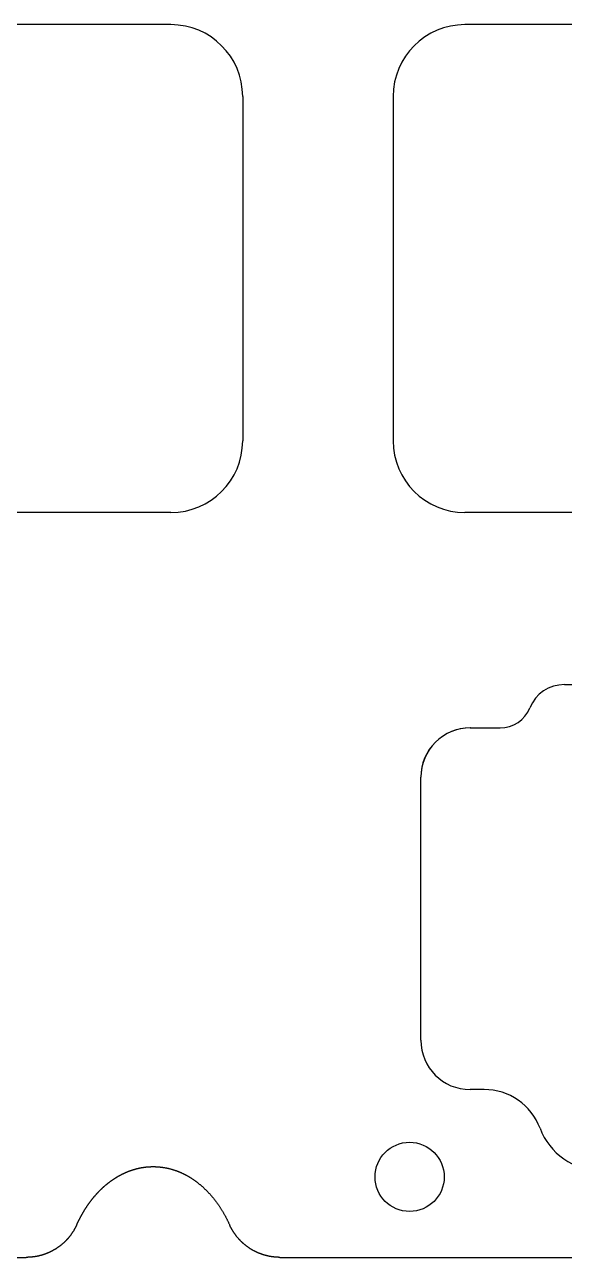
# Model space of a CAD drawing. Header units: millimetres. Extents: x -10 to 276, y -93 to 17.
# Drawn here: x 62.96 to 78.56, y -85.72 to -50.1 of the extents above; entities that cross this region are included whole.
import ezdxf

# ---------------------------------------------------------------- set-up
doc = ezdxf.new("R2010")
doc.units = ezdxf.units.MM
doc.layers.add('BLACK', color=7, linetype='CONTINUOUS')
doc.layers.add('Edge.Cuts', color=53, linetype='CONTINUOUS')

msp = doc.modelspace()

# ---------------------------------------------------------------- linework, layer by layer
at = {"layer": 'BLACK', "linetype": 'Continuous'}
for p, q in [((67.1875, -50.1), (56.6375, -50.1)), ((86.2375, -50.1), (75.6875, -50.1)), ((69.2625, -52.175), (69.2625, -62.125)), ((73.6125, -52.175), (73.6125, -62.125)), ((67.1875, -64.2), (56.6375, -64.2)), ((86.2375, -64.2), (75.6875, -64.2)), ((65.693166, -83.365423), (65.699041, -83.362165)), ((65.699041, -83.362165), (65.704926, -83.358925)), ((65.704926, -83.358925), (65.710809, -83.355709)), ((65.710809, -83.355709), (65.716702, -83.35251)), ((65.716702, -83.35251), (65.722593, -83.349335)), ((65.722593, -83.349335), (65.728493, -83.346178)), ((65.728493, -83.346178), (65.734392, -83.343045)), ((65.734392, -83.343045), (65.7403, -83.339929)), ((65.7403, -83.339929), (65.746206, -83.336836)), ((65.746206, -83.336836), (65.752121, -83.333762)), ((65.752121, -83.333762), (65.758035, -83.330711)), ((65.758035, -83.330711), (65.763958, -83.327678)), ((65.763958, -83.327678), (65.769879, -83.324668)), ((65.769879, -83.324668), (65.775809, -83.321676)), ((65.775809, -83.321676), (65.781737, -83.318708)), ((65.781737, -83.318708), (65.787674, -83.315757)), ((65.787674, -83.315757), (65.793609, -83.31283)), ((65.793609, -83.31283), (65.799553, -83.309921)), ((65.799553, -83.309921), (65.805495, -83.307034)), ((65.805495, -83.307034), (65.811446, -83.304166)), ((65.811446, -83.304166), (65.817395, -83.301321)), ((65.817395, -83.301321), (65.823353, -83.298495)), ((65.823353, -83.298495), (65.829309, -83.295691)), ((65.829309, -83.295691), (65.835273, -83.292905)), ((65.835273, -83.292905), (65.841235, -83.290142)), ((65.841235, -83.290142), (65.847206, -83.287398)), ((65.847206, -83.287398), (65.853175, -83.284676)), ((65.853175, -83.284676), (65.859152, -83.281973)), ((65.859152, -83.281973), (65.865128, -83.279292)), ((65.865128, -83.279292), (65.871111, -83.27663)), ((65.871111, -83.27663), (65.877093, -83.27399)), ((65.877093, -83.27399), (65.883083, -83.271369)), ((65.883083, -83.271369), (65.889071, -83.26877)), ((65.889071, -83.26877), (65.895067, -83.26619)), ((65.895067, -83.26619), (65.901061, -83.263632)), ((65.901061, -83.263632), (65.907063, -83.261093)), ((65.907063, -83.261093), (65.913063, -83.258576)), ((65.913063, -83.258576), (65.919071, -83.256078)), ((65.919071, -83.256078), (65.925077, -83.253602)), ((65.925077, -83.253602), (65.931091, -83.251144)), ((65.931091, -83.251144), (65.937103, -83.248709)), ((65.937103, -83.248709), (65.943123, -83.246293)), ((65.943123, -83.246293), (65.949141, -83.243899)), ((65.949141, -83.243899), (65.955166, -83.241523)), ((65.955166, -83.241523), (65.96119, -83.239169)), ((65.96119, -83.239169), (65.967221, -83.236835)), ((65.967221, -83.236835), (65.97325, -83.234522)), ((65.97325, -83.234522), (65.979287, -83.232228)), ((65.979287, -83.232228), (65.985322, -83.229956)), ((65.985322, -83.229956), (65.991364, -83.227703)), ((65.991364, -83.227703), (65.997404, -83.225471)), ((65.997404, -83.225471), (66.003452, -83.223259)), ((66.003452, -83.223259), (66.009497, -83.221068)), ((66.009497, -83.221068), (66.01555, -83.218896)), ((66.01555, -83.218896), (66.021601, -83.216746)), ((66.021601, -83.216746), (66.02766, -83.214615)), ((66.02766, -83.214615), (66.033716, -83.212506)), ((66.033716, -83.212506), (66.03978, -83.210415)), ((66.03978, -83.210415), (66.045841, -83.208346)), ((66.045841, -83.208346), (66.05191, -83.206296)), ((66.05191, -83.206296), (66.057977, -83.204268)), ((66.057977, -83.204268), (66.064051, -83.202259)), ((66.064051, -83.202259), (66.070122, -83.200271)), ((66.070122, -83.200271), (66.076201, -83.198302)), ((66.076201, -83.198302), (66.082278, -83.196354)), ((66.082278, -83.196354), (66.088362, -83.194426)), ((66.088362, -83.194426), (66.094444, -83.192519)), ((66.094444, -83.192519), (66.100533, -83.190631)), ((66.100533, -83.190631), (66.106619, -83.188765)), ((66.106619, -83.188765), (66.112713, -83.186917)), ((66.112713, -83.186917), (66.118805, -83.185091)), ((66.118805, -83.185091), (66.124903, -83.183283)), ((66.124903, -83.183283), (66.131, -83.181498)), ((66.131, -83.181498), (66.137103, -83.179731)), ((66.137103, -83.179731), (66.143204, -83.177985)), ((66.143204, -83.177985), (66.149312, -83.176259)), ((66.149312, -83.176259), (66.155418, -83.174554)), ((66.155418, -83.174554), (66.161531, -83.172867)), ((66.161531, -83.172867), (66.167642, -83.171202)), ((66.167642, -83.171202), (66.173759, -83.169556)), ((66.173759, -83.169556), (66.179875, -83.167931)), ((66.179875, -83.167931), (66.185997, -83.166326)), ((66.185997, -83.166326), (66.192117, -83.164741)), ((66.192117, -83.164741), (66.198243, -83.163176)), ((66.198243, -83.163176), (66.204368, -83.161631)), ((66.204368, -83.161631), (66.210499, -83.160106)), ((66.210499, -83.160106), (66.221377, -83.15745)), ((66.221377, -83.15745), (66.2275, -83.155984)), ((66.2275, -83.155984), (66.233625, -83.154538)), ((66.233625, -83.154538), (66.239751, -83.153112)), ((66.239751, -83.153112), (66.24588, -83.151706)), ((66.24588, -83.151706), (66.252009, -83.15032)), ((66.252009, -83.15032), (66.258141, -83.148955)), ((66.258141, -83.148955), (66.264273, -83.147609)), ((66.264273, -83.147609), (66.270408, -83.146284)), ((66.270408, -83.146284), (66.276544, -83.144979)), ((66.276544, -83.144979), (66.282682, -83.143694)), ((66.282682, -83.143694), (66.28882, -83.142429)), ((66.28882, -83.142429), (66.294961, -83.141184)), ((66.294961, -83.141184), (66.301103, -83.13996)), ((66.301103, -83.13996), (66.307246, -83.138755)), ((66.307246, -83.138755), (66.31339, -83.137571)), ((66.31339, -83.137571), (66.319537, -83.136406)), ((66.319537, -83.136406), (66.325683, -83.135262)), ((66.325683, -83.135262), (66.331832, -83.134138)), ((66.331832, -83.134138), (66.337982, -83.133034)), ((66.337982, -83.133034), (66.344133, -83.13195)), ((66.344133, -83.13195), (66.350285, -83.130887)), ((66.350285, -83.130887), (66.356439, -83.129843)), ((66.356439, -83.129843), (66.362593, -83.128819)), ((66.362593, -83.128819), (66.368749, -83.127816)), ((66.368749, -83.127816), (66.374906, -83.126832)), ((66.374906, -83.126832), (66.381064, -83.125869)), ((66.381064, -83.125869), (66.387223, -83.124926)), ((66.387223, -83.124926), (66.393383, -83.124002)), ((66.393383, -83.124002), (66.399544, -83.123099)), ((66.399544, -83.123099), (66.405706, -83.122216)), ((66.405706, -83.122216), (66.411869, -83.121353)), ((66.411869, -83.121353), (66.418034, -83.12051)), ((66.418034, -83.12051), (66.424198, -83.119687)), ((66.424198, -83.119687), (66.430364, -83.118885)), ((66.430364, -83.118885), (66.436531, -83.118102)), ((66.436531, -83.118102), (66.442699, -83.117339)), ((66.442699, -83.117339), (66.448867, -83.116597)), ((66.448867, -83.116597), (66.455037, -83.115874)), ((66.455037, -83.115874), (66.461207, -83.115171)), ((66.461207, -83.115171), (66.467378, -83.114489)), ((66.467378, -83.114489), (66.473549, -83.113826)), ((66.473549, -83.113826), (66.479722, -83.113184)), ((66.479722, -83.113184), (66.485895, -83.112561)), ((66.485895, -83.112561), (66.492069, -83.111959)), ((66.492069, -83.111959), (66.498243, -83.111377)), ((66.498243, -83.111377), (66.504418, -83.110814)), ((66.504418, -83.110814), (66.510593, -83.110272)), ((66.510593, -83.110272), (66.51677, -83.10975)), ((66.51677, -83.10975), (66.522946, -83.109248)), ((66.522946, -83.109248), (66.529124, -83.108765)), ((66.529124, -83.108765), (66.535301, -83.108303)), ((66.535301, -83.108303), (66.54148, -83.107861)), ((66.54148, -83.107861), (66.547659, -83.107439)), ((66.547659, -83.107439), (66.553838, -83.107037)), ((66.553838, -83.107037), (66.560017, -83.106655)), ((66.560017, -83.106655), (66.566198, -83.106293)), ((66.566198, -83.106293), (66.572378, -83.105951)), ((66.572378, -83.105951), (66.578559, -83.105628)), ((66.578559, -83.105628), (66.58474, -83.105326)), ((66.58474, -83.105326), (66.590922, -83.105044)), ((66.590922, -83.105044), (66.597103, -83.104782)), ((66.597103, -83.104782), (66.603285, -83.10454)), ((66.603285, -83.10454), (66.609468, -83.104318)), ((66.609468, -83.104318), (66.61565, -83.104116)), ((66.61565, -83.104116), (66.621833, -83.103934)), ((66.621833, -83.103934), (66.628016, -83.103772)), ((66.628016, -83.103772), (66.634199, -83.10363)), ((66.634199, -83.10363), (66.640382, -83.103508)), ((66.640382, -83.103508), (66.646565, -83.103406)), ((66.646565, -83.103406), (66.652749, -83.103324)), ((66.652749, -83.103324), (66.658932, -83.103262)), ((66.658932, -83.103262), (66.665116, -83.10322)), ((66.665116, -83.10322), (66.671299, -83.103198)), ((66.671299, -83.103198), (66.677483, -83.103196)), ((66.677483, -83.103196), (66.683666, -83.103214)), ((66.683666, -83.103214), (66.68985, -83.103252)), ((66.68985, -83.103252), (66.696033, -83.10331)), ((66.696033, -83.10331), (66.702216, -83.103389)), ((66.702216, -83.103389), (66.708399, -83.103487)), ((66.708399, -83.103487), (66.714582, -83.103605)), ((66.714582, -83.103605), (66.720765, -83.103743)), ((66.720765, -83.103743), (66.726948, -83.103901)), ((66.726948, -83.103901), (66.73313, -83.104079)), ((66.73313, -83.104079), (66.739313, -83.104277)), ((66.739313, -83.104277), (66.745495, -83.104495)), ((66.745495, -83.104495), (66.751677, -83.104733)), ((66.751677, -83.104733), (66.757858, -83.104991)), ((66.757858, -83.104991), (66.76404, -83.105269)), ((66.76404, -83.105269), (66.770221, -83.105567)), ((66.770221, -83.105567), (66.776401, -83.105885)), ((66.776401, -83.105885), (66.782581, -83.106224)), ((66.782581, -83.106224), (66.788761, -83.106582)), ((66.788761, -83.106582), (66.794941, -83.10696)), ((66.794941, -83.10696), (66.80112, -83.107358)), ((66.80112, -83.107358), (66.807298, -83.107776)), ((66.807298, -83.107776), (66.813476, -83.108214)), ((66.813476, -83.108214), (66.819654, -83.108673)), ((66.819654, -83.108673), (66.825831, -83.109151)), ((66.825831, -83.109151), (66.832007, -83.109649)), ((66.832007, -83.109649), (66.838183, -83.110167)), ((66.838183, -83.110167), (66.844359, -83.110706)), ((66.844359, -83.110706), (66.850534, -83.111264)), ((66.850534, -83.111264), (66.856708, -83.111842)), ((66.856708, -83.111842), (66.862881, -83.112441)), ((66.862881, -83.112441), (66.869054, -83.113059)), ((66.869054, -83.113059), (66.875226, -83.113698)), ((66.875226, -83.113698), (66.881397, -83.114356)), ((66.881397, -83.114356), (66.887568, -83.115035)), ((66.887568, -83.115035), (66.893738, -83.115733)), ((66.893738, -83.115733), (66.899907, -83.116452)), ((66.899907, -83.116452), (66.906076, -83.11719)), ((66.906076, -83.11719), (66.912243, -83.117949)), ((66.912243, -83.117949), (66.91841, -83.118728)), ((66.91841, -83.118728), (66.924576, -83.119527)), ((66.924576, -83.119527), (66.930741, -83.120346)), ((66.930741, -83.120346), (66.936905, -83.121185)), ((66.936905, -83.121185), (66.943068, -83.122044)), ((66.943068, -83.122044), (66.94923, -83.122923)), ((66.94923, -83.122923), (66.955392, -83.123822)), ((66.955392, -83.123822), (66.961552, -83.124741)), ((66.961552, -83.124741), (66.967711, -83.12568)), ((66.967711, -83.12568), (66.973869, -83.12664)), ((66.973869, -83.12664), (66.982942, -83.12809)), ((66.982942, -83.12809), (66.995253, -83.130128)), ((66.995253, -83.130128), (67.007559, -83.132247)), ((67.007559, -83.132247), (67.019857, -83.134445)), ((67.019857, -83.134445), (67.032149, -83.136723)), ((67.032149, -83.136723), (67.044435, -83.139082)), ((67.044435, -83.139082), (67.056714, -83.14152)), ((67.056714, -83.14152), (67.068986, -83.144039)), ((67.068986, -83.144039), (67.081251, -83.146638)), ((67.081251, -83.146638), (67.093509, -83.149317)), ((67.093509, -83.149317), (67.105761, -83.152076)), ((67.105761, -83.152076), (67.118004, -83.154916)), ((67.118004, -83.154916), (67.130241, -83.157836)), ((67.130241, -83.157836), (67.14247, -83.160836)), ((67.14247, -83.160836), (67.154692, -83.163917)), ((67.154692, -83.163917), (67.166906, -83.167079)), ((67.166906, -83.167079), (67.179112, -83.170321)), ((67.179112, -83.170321), (67.19131, -83.173643)), ((67.19131, -83.173643), (67.2035, -83.177046)), ((67.2035, -83.177046), (67.215682, -83.18053)), ((67.215682, -83.18053), (67.227855, -83.184095)), ((67.227855, -83.184095), (67.24002, -83.18774)), ((67.24002, -83.18774), (67.252176, -83.191467)), ((67.252176, -83.191467), (67.264324, -83.195274)), ((67.264324, -83.195274), (67.276462, -83.199162)), ((67.276462, -83.199162), (67.288591, -83.203131)), ((67.288591, -83.203131), (67.300711, -83.207181)), ((67.300711, -83.207181), (67.312822, -83.211313)), ((67.312822, -83.211313), (67.324923, -83.215525)), ((67.324923, -83.215525), (67.337014, -83.219819)), ((67.337014, -83.219819), (67.349094, -83.224194)), ((67.349094, -83.224194), (67.361165, -83.22865)), ((67.361165, -83.22865), (67.373225, -83.233188)), ((67.373225, -83.233188), (67.385275, -83.237807)), ((67.385275, -83.237807), (67.397314, -83.242508)), ((67.397314, -83.242508), (67.409342, -83.24729)), ((67.409342, -83.24729), (67.421358, -83.252154)), ((67.421358, -83.252154), (67.433363, -83.257099)), ((67.433363, -83.257099), (67.445357, -83.262126)), ((67.445357, -83.262126), (67.457338, -83.267235)), ((67.457338, -83.267235), (67.469308, -83.272425)), ((67.469308, -83.272425), (67.481265, -83.277698)), ((67.481265, -83.277698), (67.493209, -83.283052)), ((67.493209, -83.283052), (67.505141, -83.288488)), ((67.505141, -83.288488), (67.517059, -83.294005)), ((67.517059, -83.294005), (67.528964, -83.299605)), ((67.528964, -83.299605), (67.540856, -83.305287)), ((67.540856, -83.305287), (67.552733, -83.311051)), ((67.552733, -83.311051), (67.564597, -83.316896)), ((67.564597, -83.316896), (67.576446, -83.322824)), ((67.576446, -83.322824), (67.588281, -83.328834)), ((67.588281, -83.328834), (67.6001, -83.334926)), ((67.6001, -83.334926), (67.611904, -83.3411)), ((67.611904, -83.3411), (67.623693, -83.347356)), ((67.623693, -83.347356), (67.635466, -83.353694)), ((67.635466, -83.353694), (67.647222, -83.360114)), ((67.647222, -83.360114), (67.658963, -83.366617)), ((65.208872, -83.721047), (65.214271, -83.716017)), ((65.214271, -83.716017), (65.219675, -83.71101)), ((65.219675, -83.71101), (65.225088, -83.706022)), ((65.225088, -83.706022), (65.230506, -83.701056)), ((65.230506, -83.701056), (65.235934, -83.696109)), ((65.235934, -83.696109), (65.241366, -83.691184)), ((65.241366, -83.691184), (65.246808, -83.686278)), ((65.246808, -83.686278), (65.252255, -83.681395)), ((65.252255, -83.681395), (65.257711, -83.67653)), ((65.257711, -83.67653), (65.263172, -83.671687)), ((65.263172, -83.671687), (65.268642, -83.666863)), ((65.268642, -83.666863), (65.274117, -83.662062)), ((65.274117, -83.662062), (65.2796, -83.657279)), ((65.2796, -83.657279), (65.285089, -83.652519)), ((65.285089, -83.652519), (65.290587, -83.647777)), ((65.290587, -83.647777), (65.296089, -83.643058)), ((65.296089, -83.643058), (65.3016, -83.638357)), ((65.3016, -83.638357), (65.307116, -83.633679)), ((65.307116, -83.633679), (65.312641, -83.629019)), ((65.312641, -83.629019), (65.31817, -83.624382)), ((65.31817, -83.624382), (65.323708, -83.619764)), ((65.323708, -83.619764), (65.32925, -83.615168)), ((65.32925, -83.615168), (65.334801, -83.610591)), ((65.334801, -83.610591), (65.340357, -83.606036)), ((65.340357, -83.606036), (65.345921, -83.601499)), ((65.345921, -83.601499), (65.351489, -83.596985)), ((65.351489, -83.596985), (65.357066, -83.59249)), ((65.357066, -83.59249), (65.362648, -83.588017)), ((65.362648, -83.588017), (65.368238, -83.583563)), ((65.368238, -83.583563), (65.373832, -83.579131)), ((65.373832, -83.579131), (65.379434, -83.574718)), ((65.379434, -83.574718), (65.385041, -83.570328)), ((65.385041, -83.570328), (65.390656, -83.565955)), ((65.390656, -83.565955), (65.396275, -83.561606)), ((65.396275, -83.561606), (65.401903, -83.557275)), ((65.401903, -83.557275), (65.407534, -83.552966)), ((65.407534, -83.552966), (65.413174, -83.548676)), ((65.413174, -83.548676), (65.418818, -83.544408)), ((65.418818, -83.544408), (65.42447, -83.540159)), ((65.42447, -83.540159), (65.430125, -83.535933)), ((65.430125, -83.535933), (65.435789, -83.531724)), ((65.435789, -83.531724), (65.441457, -83.527539)), ((65.441457, -83.527539), (65.447133, -83.523372)), ((65.447133, -83.523372), (65.450361, -83.521013)), ((65.450361, -83.521013), (65.456035, -83.516886)), ((65.456035, -83.516886), (65.46172, -83.512776)), ((65.46172, -83.512776), (65.467406, -83.50869)), ((65.467406, -83.50869), (65.473102, -83.504622)), ((65.473102, -83.504622), (65.478799, -83.500577)), ((65.478799, -83.500577), (65.484506, -83.49655)), ((65.484506, -83.49655), (65.490214, -83.492547)), ((65.490214, -83.492547), (65.495932, -83.488561)), ((65.495932, -83.488561), (65.501651, -83.484599)), ((65.501651, -83.484599), (65.507379, -83.480654)), ((65.507379, -83.480654), (65.513109, -83.476734)), ((65.513109, -83.476734), (65.518848, -83.472831)), ((65.518848, -83.472831), (65.524587, -83.468952)), ((65.524587, -83.468952), (65.530337, -83.46509)), ((65.530337, -83.46509), (65.536086, -83.461253)), ((65.536086, -83.461253), (65.541846, -83.457432)), ((65.541846, -83.457432), (65.547605, -83.453636)), ((65.547605, -83.453636), (65.553375, -83.449857)), ((65.553375, -83.449857), (65.559144, -83.446102)), ((65.559144, -83.446102), (65.564924, -83.442365)), ((65.564924, -83.442365), (65.570703, -83.438652)), ((65.570703, -83.438652), (65.576492, -83.434956)), ((65.576492, -83.434956), (65.58228, -83.431284)), ((65.58228, -83.431284), (65.588079, -83.427629)), ((65.588079, -83.427629), (65.593877, -83.423999)), ((65.593877, -83.423999), (65.599685, -83.420386)), ((65.599685, -83.420386), (65.605492, -83.416797)), ((65.605492, -83.416797), (65.611309, -83.413225)), ((65.611309, -83.413225), (65.617125, -83.409678)), ((65.617125, -83.409678), (65.622951, -83.406148)), ((65.622951, -83.406148), (65.628776, -83.402642)), ((65.628776, -83.402642), (65.634611, -83.399153)), ((65.634611, -83.399153), (65.640445, -83.395688)), ((65.640445, -83.395688), (65.646288, -83.392241)), ((65.646288, -83.392241), (65.65213, -83.388818)), ((65.65213, -83.388818), (65.657982, -83.385412)), ((65.657982, -83.385412), (65.663833, -83.382031)), ((65.663833, -83.382031), (65.669694, -83.378666)), ((65.669694, -83.378666), (65.675553, -83.375326)), ((65.675553, -83.375326), (65.681421, -83.372003)), ((65.681421, -83.372003), (65.687289, -83.368704)), ((65.687289, -83.368704), (65.693166, -83.365423)), ((67.658963, -83.366617), (67.670686, -83.373201)), ((67.670686, -83.373201), (67.682393, -83.379868)), ((67.682393, -83.379868), (67.694082, -83.386617)), ((67.694082, -83.386617), (67.701855, -83.391156)), ((67.701855, -83.391156), (67.713529, -83.39805)), ((67.713529, -83.39805), (67.725182, -83.405025)), ((67.725182, -83.405025), (67.736816, -83.412081)), ((67.736816, -83.412081), (67.748429, -83.419218)), ((67.748429, -83.419218), (67.760022, -83.426437)), ((67.760022, -83.426437), (67.771594, -83.433736)), ((67.771594, -83.433736), (67.783145, -83.441118)), ((67.783145, -83.441118), (67.794676, -83.44858)), ((67.794676, -83.44858), (67.806186, -83.456125)), ((67.806186, -83.456125), (67.817674, -83.463751)), ((67.817674, -83.463751), (67.829142, -83.471459)), ((67.829142, -83.471459), (67.840588, -83.479248)), ((67.840588, -83.479248), (67.852012, -83.48712)), ((67.852012, -83.48712), (67.863415, -83.495074)), ((67.863415, -83.495074), (67.874795, -83.50311)), ((67.874795, -83.50311), (67.886154, -83.511228)), ((67.886154, -83.511228), (67.89749, -83.519428)), ((67.89749, -83.519428), (67.908804, -83.527711)), ((67.908804, -83.527711), (67.920095, -83.536076)), ((67.920095, -83.536076), (67.931363, -83.544524)), ((67.931363, -83.544524), (67.942608, -83.553054)), ((67.942608, -83.553054), (67.95383, -83.561667)), ((67.95383, -83.561667), (67.965028, -83.570363)), ((67.965028, -83.570363), (67.976202, -83.579141)), ((67.976202, -83.579141), (67.987353, -83.588002)), ((67.987353, -83.588002), (67.998479, -83.596946)), ((67.998479, -83.596946), (68.009581, -83.605973)), ((68.009581, -83.605973), (68.020658, -83.615082)), ((68.020658, -83.615082), (68.03171, -83.624275)), ((68.03171, -83.624275), (68.042737, -83.63355)), ((68.042737, -83.63355), (68.053738, -83.642909)), ((68.053738, -83.642909), (68.064714, -83.65235)), ((68.064714, -83.65235), (68.075663, -83.661875)), ((68.075663, -83.661875), (68.086586, -83.671482)), ((68.086586, -83.671482), (68.097483, -83.681173)), ((68.097483, -83.681173), (68.108353, -83.690946)), ((68.108353, -83.690946), (68.119195, -83.700803)), ((68.119195, -83.700803), (68.13001, -83.710742)), ((68.13001, -83.710742), (68.140797, -83.720765)), ((64.885198, -84.079058), (64.890057, -84.072747)), ((64.890057, -84.072747), (64.894928, -84.066454)), ((64.894928, -84.066454), (64.899808, -84.060183)), ((64.899808, -84.060183), (64.904698, -84.05393)), ((64.904698, -84.05393), (64.909597, -84.047699)), ((64.909597, -84.047699), (64.914506, -84.041487)), ((64.914506, -84.041487), (64.919424, -84.035297)), ((64.919424, -84.035297), (64.924353, -84.029124)), ((64.924353, -84.029124), (64.929289, -84.022975)), ((64.929289, -84.022975), (64.934237, -84.016843)), ((64.934237, -84.016843), (64.939192, -84.010733)), ((64.939192, -84.010733), (64.944159, -84.004642)), ((64.944159, -84.004642), (64.949133, -83.998573)), ((64.949133, -83.998573), (64.954118, -83.992522)), ((64.954118, -83.992522), (64.959111, -83.986493)), ((64.959111, -83.986493), (64.964114, -83.980483)), ((64.964114, -83.980483), (64.969125, -83.974495)), ((64.969125, -83.974495), (64.974147, -83.968525)), ((64.974147, -83.968525), (64.979176, -83.962578)), ((64.979176, -83.962578), (64.984216, -83.956648)), ((64.984216, -83.956648), (64.989263, -83.950742)), ((64.989263, -83.950742), (64.994321, -83.944853)), ((64.994321, -83.944853), (64.999386, -83.938987)), ((64.999386, -83.938987), (65.004461, -83.933139)), ((65.004461, -83.933139), (65.009544, -83.927313)), ((65.009544, -83.927313), (65.014637, -83.921506)), ((65.014637, -83.921506), (65.019737, -83.915721)), ((65.019737, -83.915721), (65.024848, -83.909955)), ((65.024848, -83.909955), (65.029966, -83.904211)), ((65.029966, -83.904211), (65.035094, -83.898485)), ((65.035094, -83.898485), (65.040228, -83.892782)), ((65.040228, -83.892782), (65.045374, -83.887097)), ((65.045374, -83.887097), (65.050525, -83.881434)), ((65.050525, -83.881434), (65.055688, -83.87579)), ((65.055688, -83.87579), (65.060856, -83.870169)), ((65.060856, -83.870169), (65.066035, -83.864565)), ((65.066035, -83.864565), (65.07122, -83.858985)), ((65.07122, -83.858985), (65.076416, -83.853422)), ((65.076416, -83.853422), (65.081618, -83.847882)), ((65.081618, -83.847882), (65.08683, -83.842361)), ((65.08683, -83.842361), (65.092049, -83.836862)), ((65.092049, -83.836862), (65.097277, -83.831381)), ((65.097277, -83.831381), (65.102512, -83.825923)), ((65.102512, -83.825923), (65.107757, -83.820484)), ((65.107757, -83.820484), (65.113007, -83.815067)), ((65.113007, -83.815067), (65.118268, -83.809668)), ((65.118268, -83.809668), (65.123535, -83.804292)), ((65.123535, -83.804292), (65.128812, -83.798934)), ((65.128812, -83.798934), (65.134094, -83.793599)), ((65.134094, -83.793599), (65.139387, -83.788282)), ((65.139387, -83.788282), (65.144685, -83.782988)), ((65.144685, -83.782988), (65.149993, -83.777712)), ((65.149993, -83.777712), (65.155307, -83.772459)), ((65.155307, -83.772459), (65.16063, -83.767225)), ((65.16063, -83.767225), (65.165959, -83.762013)), ((65.165959, -83.762013), (65.171298, -83.756819)), ((65.171298, -83.756819), (65.176643, -83.751648)), ((65.176643, -83.751648), (65.181997, -83.746495)), ((65.181997, -83.746495), (65.187356, -83.741365)), ((65.187356, -83.741365), (65.192725, -83.736254)), ((65.192725, -83.736254), (65.198099, -83.731165)), ((65.198099, -83.731165), (65.203483, -83.726094)), ((65.203483, -83.726094), (65.208872, -83.721047)), ((68.140797, -83.720765), (68.151556, -83.73087)), ((68.151556, -83.73087), (68.162287, -83.741058)), ((68.162287, -83.741058), (68.172988, -83.751329)), ((68.172988, -83.751329), (68.183661, -83.761683)), ((68.183661, -83.761683), (68.194304, -83.77212)), ((68.194304, -83.77212), (68.204917, -83.782639)), ((68.204917, -83.782639), (68.2155, -83.793241)), ((68.2155, -83.793241), (68.226053, -83.803926)), ((68.226053, -83.803926), (68.236575, -83.814693)), ((68.236575, -83.814693), (68.247065, -83.825542)), ((68.247065, -83.825542), (68.257524, -83.836473)), ((68.257524, -83.836473), (68.26795, -83.847487)), ((68.26795, -83.847487), (68.278345, -83.858582)), ((68.278345, -83.858582), (68.288706, -83.86976)), ((68.288706, -83.86976), (68.299034, -83.881019)), ((68.299034, -83.881019), (68.309328, -83.892359)), ((68.309328, -83.892359), (68.319589, -83.903781)), ((68.319589, -83.903781), (68.329815, -83.915284)), ((68.329815, -83.915284), (68.340006, -83.926868)), ((68.340006, -83.926868), (68.350161, -83.938533)), ((68.350161, -83.938533), (68.360281, -83.950278)), ((68.360281, -83.950278), (68.370365, -83.962104)), ((68.370365, -83.962104), (68.380412, -83.97401)), ((68.380412, -83.97401), (68.390421, -83.985996)), ((68.390421, -83.985996), (68.397868, -83.994994)), ((68.397868, -83.994994), (68.407825, -84.007135)), ((68.407825, -84.007135), (68.417743, -84.019355)), ((68.417743, -84.019355), (68.427622, -84.031652)), ((68.427622, -84.031652), (68.437461, -84.044027)), ((68.437461, -84.044027), (68.447259, -84.056481)), ((68.447259, -84.056481), (68.457017, -84.069012)), ((68.457017, -84.069012), (68.466735, -84.081621)), ((64.646169, -84.435945), (64.650453, -84.428621)), ((64.650453, -84.428621), (64.654746, -84.421319)), ((64.654746, -84.421319), (64.659055, -84.414032)), ((64.659055, -84.414032), (64.663373, -84.406767)), ((64.663373, -84.406767), (64.667706, -84.399516)), ((64.667706, -84.399516), (64.672049, -84.392288)), ((64.672049, -84.392288), (64.676406, -84.385075)), ((64.676406, -84.385075), (64.680773, -84.377884)), ((64.680773, -84.377884), (64.685155, -84.370708)), ((64.685155, -84.370708), (64.69043, -84.362119)), ((64.69043, -84.362119), (64.694842, -84.354978)), ((64.694842, -84.354978), (64.699266, -84.347854)), ((64.699266, -84.347854), (64.703701, -84.340752)), ((64.703701, -84.340752), (64.708149, -84.333667)), ((64.708149, -84.333667), (64.712606, -84.326603)), ((64.712606, -84.326603), (64.717077, -84.319557)), ((64.717077, -84.319557), (64.721557, -84.312533)), ((64.721557, -84.312533), (64.72605, -84.305526)), ((64.72605, -84.305526), (64.730553, -84.29854)), ((64.730553, -84.29854), (64.735068, -84.291572)), ((64.735068, -84.291572), (64.739593, -84.284626)), ((64.739593, -84.284626), (64.744131, -84.277697)), ((64.744131, -84.277697), (64.748678, -84.27079)), ((64.748678, -84.27079), (64.753238, -84.2639)), ((64.753238, -84.2639), (64.757808, -84.257032)), ((64.757808, -84.257032), (64.762389, -84.250182)), ((64.762389, -84.250182), (64.76698, -84.243354)), ((64.76698, -84.243354), (64.771584, -84.236543)), ((64.771584, -84.236543), (64.776197, -84.229753)), ((64.776197, -84.229753), (64.780822, -84.222982)), ((64.780822, -84.222982), (64.785456, -84.216232)), ((64.785456, -84.216232), (64.790103, -84.2095)), ((64.790103, -84.2095), (64.794758, -84.20279)), ((64.794758, -84.20279), (64.799426, -84.196098)), ((64.799426, -84.196098), (64.804103, -84.189427)), ((64.804103, -84.189427), (64.808792, -84.182774)), ((64.808792, -84.182774), (64.81349, -84.176144)), ((64.81349, -84.176144), (64.818199, -84.169531)), ((64.818199, -84.169531), (64.822918, -84.16294)), ((64.822918, -84.16294), (64.827649, -84.156366)), ((64.827649, -84.156366), (64.832388, -84.149815)), ((64.832388, -84.149815), (64.837139, -84.143282)), ((64.837139, -84.143282), (64.841899, -84.13677)), ((64.841899, -84.13677), (64.84667, -84.130277)), ((64.84667, -84.130277), (64.85145, -84.123806)), ((64.85145, -84.123806), (64.856242, -84.117352)), ((64.856242, -84.117352), (64.861042, -84.110921)), ((64.861042, -84.110921), (64.865854, -84.104507)), ((64.865854, -84.104507), (64.870674, -84.098116)), ((64.870674, -84.098116), (64.875506, -84.091742)), ((64.875506, -84.091742), (64.880346, -84.085391)), ((64.880346, -84.085391), (64.885198, -84.079058)), ((68.466735, -84.081621), (68.476411, -84.094308)), ((68.476411, -84.094308), (68.486047, -84.107073)), ((68.486047, -84.107073), (68.495641, -84.119916)), ((68.495641, -84.119916), (68.505193, -84.132836)), ((68.505193, -84.132836), (68.514704, -84.145834)), ((68.514704, -84.145834), (68.524172, -84.15891)), ((68.524172, -84.15891), (68.533598, -84.172063)), ((68.533598, -84.172063), (68.54298, -84.185294)), ((68.54298, -84.185294), (68.55232, -84.198602)), ((68.55232, -84.198602), (68.561616, -84.211987)), ((68.561616, -84.211987), (68.570869, -84.225449)), ((68.570869, -84.225449), (68.580077, -84.238989)), ((68.580077, -84.238989), (68.589241, -84.252605)), ((68.589241, -84.252605), (68.598361, -84.266298)), ((68.598361, -84.266298), (68.607435, -84.280067)), ((68.607435, -84.280067), (68.616465, -84.293913)), ((68.616465, -84.293913), (68.625448, -84.307836)), ((68.625448, -84.307836), (68.634386, -84.321834)), ((68.634386, -84.321834), (68.643277, -84.335909)), ((68.643277, -84.335909), (68.652122, -84.350059)), ((68.652122, -84.350059), (68.660919, -84.364285)), ((68.660919, -84.364285), (68.66967, -84.378586)), ((68.66967, -84.378586), (68.678372, -84.392963)), ((68.678372, -84.392963), (68.687027, -84.407415)), ((68.687027, -84.407415), (68.695633, -84.421941)), ((68.695633, -84.421941), (68.704191, -84.436542)), ((64.467049, -84.783912), (64.462354, -84.794203)), ((64.467049, -84.783912), (64.470725, -84.775802)), ((64.470725, -84.775802), (64.474417, -84.767705)), ((64.474417, -84.767705), (64.478122, -84.759628)), ((64.478122, -84.759628), (64.481843, -84.751564)), ((64.481843, -84.751564), (64.485577, -84.74352)), ((64.485577, -84.74352), (64.489327, -84.73549)), ((64.489327, -84.73549), (64.493089, -84.72748)), ((64.493089, -84.72748), (64.496867, -84.719484)), ((64.496867, -84.719484), (64.500657, -84.711508)), ((64.500657, -84.711508), (64.504463, -84.703545)), ((64.504463, -84.703545), (64.508282, -84.695603)), ((64.508282, -84.695603), (64.512116, -84.687675)), ((64.512116, -84.687675), (64.515962, -84.679767)), ((64.515962, -84.679767), (64.519824, -84.671873)), ((64.519824, -84.671873), (64.523698, -84.663999)), ((64.523698, -84.663999), (64.527588, -84.656139)), ((64.527588, -84.656139), (64.53149, -84.648301)), ((64.53149, -84.648301), (64.535407, -84.640476)), ((64.535407, -84.640476), (64.539336, -84.632671)), ((64.539336, -84.632671), (64.543281, -84.624881)), ((64.543281, -84.624881), (64.547237, -84.617112)), ((64.547237, -84.617112), (64.551209, -84.609356)), ((64.551209, -84.609356), (64.555192, -84.601622)), ((64.555192, -84.601622), (64.559191, -84.593902)), ((64.559191, -84.593902), (64.563201, -84.586203)), ((64.563201, -84.586203), (64.567226, -84.578518)), ((64.567226, -84.578518), (64.571263, -84.570855)), ((64.571263, -84.570855), (64.575315, -84.563205)), ((64.575315, -84.563205), (64.579378, -84.555577)), ((64.579378, -84.555577), (64.583457, -84.547963)), ((64.583457, -84.547963), (64.587547, -84.540371)), ((64.587547, -84.540371), (64.591651, -84.532792)), ((64.591651, -84.532792), (64.595767, -84.525236)), ((64.595767, -84.525236), (64.599898, -84.517693)), ((64.599898, -84.517693), (64.604039, -84.510173)), ((64.604039, -84.510173), (64.608196, -84.502666)), ((64.608196, -84.502666), (64.612364, -84.495182)), ((64.612364, -84.495182), (64.616546, -84.487712)), ((64.616546, -84.487712), (64.620739, -84.480263)), ((64.620739, -84.480263), (64.624947, -84.472829)), ((64.624947, -84.472829), (64.629165, -84.465418)), ((64.629165, -84.465418), (64.633399, -84.45802)), ((64.633399, -84.45802), (64.637642, -84.450645)), ((64.637642, -84.450645), (64.641901, -84.443284)), ((64.641901, -84.443284), (64.646169, -84.435945)), ((68.704191, -84.436542), (68.712699, -84.451216)), ((68.712699, -84.451216), (68.721158, -84.465965)), ((68.721158, -84.465965), (68.729567, -84.480788)), ((68.729567, -84.480788), (68.737926, -84.495684)), ((68.737926, -84.495684), (68.746234, -84.510653)), ((68.746234, -84.510653), (68.754491, -84.525695)), ((68.754491, -84.525695), (68.762697, -84.54081)), ((68.762697, -84.54081), (68.770851, -84.555996)), ((68.770851, -84.555996), (68.778953, -84.571255)), ((68.778953, -84.571255), (68.787002, -84.586584)), ((68.787002, -84.586584), (68.794999, -84.601985)), ((68.794999, -84.601985), (68.802942, -84.617457)), ((68.802942, -84.617457), (68.810831, -84.632999)), ((68.810831, -84.632999), (68.818666, -84.64861)), ((68.818666, -84.64861), (68.826447, -84.664292)), ((68.826447, -84.664292), (68.834173, -84.680042)), ((68.834173, -84.680042), (68.841843, -84.69586)), ((68.841843, -84.69586), (68.849458, -84.711747)), ((68.849458, -84.711747), (68.857016, -84.727702)), ((68.857016, -84.727702), (68.864517, -84.743723)), ((68.864517, -84.743723), (68.871962, -84.759811)), ((68.871962, -84.759811), (68.879349, -84.775965)), ((68.879349, -84.775965), (68.882951, -84.783912)), ((68.887524, -84.793938), (68.882951, -84.783912)), ((64.243424, -85.142968), (64.239817, -85.147326)), ((64.247015, -85.138597), (64.243424, -85.142968)), ((64.250591, -85.134213), (64.247015, -85.138597)), ((64.254152, -85.129817), (64.250591, -85.134213)), ((64.257697, -85.125408), (64.254152, -85.129817)), ((64.261226, -85.120987), (64.257697, -85.125408)), ((64.26474, -85.116553), (64.261226, -85.120987)), ((64.268238, -85.112107), (64.26474, -85.116553)), ((64.27172, -85.107649), (64.268238, -85.112107)), ((64.275187, -85.103178), (64.27172, -85.107649)), ((64.278638, -85.098695), (64.275187, -85.103178)), ((64.282072, -85.0942), (64.278638, -85.098695)), ((64.285491, -85.089693), (64.282072, -85.0942)), ((64.288894, -85.085173), (64.285491, -85.089693)), ((64.292281, -85.080642), (64.288894, -85.085173)), ((64.295652, -85.076099), (64.292281, -85.080642)), ((64.299007, -85.071544), (64.295652, -85.076099)), ((64.302345, -85.066977), (64.299007, -85.071544)), ((64.305668, -85.062398), (64.302345, -85.066977)), ((64.308974, -85.057808), (64.305668, -85.062398)), ((64.315537, -85.048593), (64.308974, -85.057808)), ((64.322036, -85.039331), (64.315537, -85.048593)), ((64.328468, -85.030024), (64.322036, -85.039331)), ((64.334835, -85.020671), (64.328468, -85.030024)), ((64.341135, -85.011274), (64.334835, -85.020671)), ((64.347368, -85.001832), (64.341135, -85.011274)), ((64.353535, -84.992347), (64.347368, -85.001832)), ((64.359634, -84.982819), (64.353535, -84.992347)), ((64.365666, -84.973248), (64.359634, -84.982819)), ((64.37163, -84.963634), (64.365666, -84.973248)), ((64.377525, -84.953979), (64.37163, -84.963634)), ((64.383352, -84.944282), (64.377525, -84.953979)), ((64.389111, -84.934544), (64.383352, -84.944282)), ((64.3948, -84.924766), (64.389111, -84.934544)), ((64.40042, -84.914949), (64.3948, -84.924766)), ((64.40597, -84.905091), (64.40042, -84.914949)), ((64.411451, -84.895195), (64.40597, -84.905091)), ((64.416861, -84.885261), (64.411451, -84.895195)), ((64.422201, -84.875288), (64.416861, -84.885261)), ((64.42747, -84.865279), (64.422201, -84.875288)), ((64.432668, -84.855232), (64.42747, -84.865279)), ((64.437796, -84.845149), (64.432668, -84.855232)), ((64.442851, -84.83503), (64.437796, -84.845149)), ((64.447835, -84.824875), (64.442851, -84.83503)), ((64.452747, -84.814685), (64.447835, -84.824875)), ((64.457587, -84.804461), (64.452747, -84.814685)), ((64.462354, -84.794203), (64.457587, -84.804461)), ((68.889898, -84.799074), (68.887524, -84.793938)), ((68.892291, -84.8042), (68.889898, -84.799074)), ((68.894702, -84.809319), (68.892291, -84.8042)), ((68.89713, -84.814428), (68.894702, -84.809319)), ((68.899577, -84.819529), (68.89713, -84.814428)), ((68.902042, -84.824621), (68.899577, -84.819529)), ((68.904525, -84.829705), (68.902042, -84.824621)), ((68.907025, -84.83478), (68.904525, -84.829705)), ((68.909544, -84.839846), (68.907025, -84.83478)), ((68.91208, -84.844903), (68.909544, -84.839846)), ((68.914635, -84.849951), (68.91208, -84.844903)), ((68.917207, -84.854989), (68.914635, -84.849951)), ((68.919797, -84.860019), (68.917207, -84.854989)), ((68.922405, -84.865039), (68.919797, -84.860019)), ((68.925031, -84.870051), (68.922405, -84.865039)), ((68.927674, -84.875052), (68.925031, -84.870051)), ((68.930335, -84.880045), (68.927674, -84.875052)), ((68.933013, -84.885028), (68.930335, -84.880045)), ((68.935709, -84.890002), (68.933013, -84.885028)), ((68.938423, -84.894965), (68.935709, -84.890002)), ((68.941154, -84.89992), (68.938423, -84.894965)), ((68.943903, -84.904864), (68.941154, -84.89992)), ((68.946669, -84.909799), (68.943903, -84.904864)), ((68.949453, -84.914724), (68.946669, -84.909799)), ((68.952254, -84.91964), (68.949453, -84.914724)), ((68.955072, -84.924545), (68.952254, -84.91964)), ((68.957908, -84.92944), (68.955072, -84.924545)), ((68.960761, -84.934325), (68.957908, -84.92944)), ((68.963631, -84.9392), (68.960761, -84.934325)), ((68.966518, -84.944065), (68.963631, -84.9392)), ((68.969423, -84.94892), (68.966518, -84.944065)), ((68.972345, -84.953764), (68.969423, -84.94892)), ((68.975284, -84.958598), (68.972345, -84.953764)), ((68.978239, -84.963421), (68.975284, -84.958598)), ((68.981212, -84.968234), (68.978239, -84.963421)), ((68.984202, -84.973037), (68.981212, -84.968234)), ((68.987209, -84.977829), (68.984202, -84.973037)), ((68.990233, -84.98261), (68.987209, -84.977829)), ((68.993274, -84.98738), (68.990233, -84.98261)), ((68.996331, -84.99214), (68.993274, -84.98738)), ((68.999406, -84.996889), (68.996331, -84.99214)), ((69.002497, -85.001627), (68.999406, -84.996889)), ((69.005605, -85.006354), (69.002497, -85.001627)), ((69.008729, -85.01107), (69.005605, -85.006354)), ((69.01187, -85.015775), (69.008729, -85.01107)), ((69.015028, -85.020468), (69.01187, -85.015775)), ((69.018202, -85.025151), (69.015028, -85.020468)), ((69.021393, -85.029822), (69.018202, -85.025151)), ((69.024601, -85.034482), (69.021393, -85.029822)), ((69.027824, -85.03913), (69.024601, -85.034482)), ((69.034321, -85.048393), (69.027824, -85.03913)), ((69.040883, -85.057609), (69.034321, -85.048393)), ((69.04751, -85.066779), (69.040883, -85.057609)), ((69.054202, -85.075902), (69.04751, -85.066779)), ((69.060958, -85.084977), (69.054202, -85.075902)), ((69.067778, -85.094003), (69.060958, -85.084977)), ((69.074661, -85.102982), (69.067778, -85.094003)), ((69.081608, -85.111911), (69.074661, -85.102982)), ((69.088617, -85.120791), (69.081608, -85.111911)), ((69.09569, -85.129621), (69.088617, -85.120791)), ((69.102824, -85.138401), (69.09569, -85.129621)), ((69.11002, -85.14713), (69.102824, -85.138401)), ((63.828538, -85.499189), (63.823675, -85.502078)), ((63.833392, -85.496283), (63.828538, -85.499189)), ((63.838235, -85.49336), (63.833392, -85.496283)), ((63.843068, -85.490419), (63.838235, -85.49336)), ((63.847891, -85.487462), (63.843068, -85.490419)), ((63.852703, -85.484487), (63.847891, -85.487462)), ((63.857504, -85.481496), (63.852703, -85.484487)), ((63.867075, -85.475462), (63.857504, -85.481496)), ((63.876603, -85.469361), (63.867075, -85.475462)), ((63.886087, -85.463193), (63.876603, -85.469361)), ((63.895528, -85.456957), (63.886087, -85.463193)), ((63.904924, -85.450656), (63.895528, -85.456957)), ((63.914275, -85.444288), (63.904924, -85.450656)), ((63.923581, -85.437854), (63.914275, -85.444288)), ((63.932841, -85.431354), (63.923581, -85.437854)), ((63.942055, -85.42479), (63.932841, -85.431354)), ((63.951222, -85.41816), (63.942055, -85.42479)), ((63.960342, -85.411466), (63.951222, -85.41816)), ((63.969415, -85.404707), (63.960342, -85.411466)), ((63.978439, -85.397885), (63.969415, -85.404707)), ((63.987414, -85.390999), (63.978439, -85.397885)), ((63.996341, -85.38405), (63.987414, -85.390999)), ((64.005218, -85.377038), (63.996341, -85.38405)), ((64.014045, -85.369963), (64.005218, -85.377038)), ((64.022822, -85.362827), (64.014045, -85.369963)), ((64.031549, -85.355628), (64.022822, -85.362827)), ((64.040224, -85.348368), (64.031549, -85.355628)), ((64.048847, -85.341047), (64.040224, -85.348368)), ((64.057418, -85.333665), (64.048847, -85.341047)), ((64.065937, -85.326223), (64.057418, -85.333665)), ((64.074403, -85.318721), (64.065937, -85.326223)), ((64.082816, -85.311159), (64.074403, -85.318721)), ((64.091175, -85.303538), (64.082816, -85.311159)), ((64.09948, -85.295858), (64.091175, -85.303538)), ((64.107731, -85.288119), (64.09948, -85.295858)), ((64.108324, -85.287558), (64.107731, -85.288119)), ((64.112429, -85.283664), (64.108324, -85.287558)), ((64.116519, -85.279755), (64.112429, -85.283664)), ((64.120595, -85.275831), (64.116519, -85.279755)), ((64.124657, -85.271894), (64.120595, -85.275831)), ((64.128706, -85.267941), (64.124657, -85.271894)), ((64.13274, -85.263975), (64.128706, -85.267941)), ((64.136761, -85.259994), (64.13274, -85.263975)), ((64.140767, -85.256), (64.136761, -85.259994)), ((64.144759, -85.251991), (64.140767, -85.256)), ((64.148737, -85.247968), (64.144759, -85.251991)), ((64.152701, -85.243931), (64.148737, -85.247968)), ((64.15665, -85.23988), (64.152701, -85.243931)), ((64.160585, -85.235815), (64.15665, -85.23988)), ((64.164505, -85.231736), (64.160585, -85.235815)), ((64.168412, -85.227644), (64.164505, -85.231736)), ((64.172303, -85.223537), (64.168412, -85.227644)), ((64.17618, -85.219417), (64.172303, -85.223537)), ((64.180042, -85.215284), (64.17618, -85.219417)), ((64.18389, -85.211136), (64.180042, -85.215284)), ((64.187723, -85.206975), (64.18389, -85.211136)), ((64.191542, -85.202801), (64.187723, -85.206975)), ((64.195345, -85.198613), (64.191542, -85.202801)), ((64.199134, -85.194411), (64.195345, -85.198613)), ((64.202907, -85.190197), (64.199134, -85.194411)), ((64.206667, -85.185969), (64.202907, -85.190197)), ((64.21041, -85.181727), (64.206667, -85.185969)), ((64.214139, -85.177473), (64.21041, -85.181727)), ((64.217853, -85.173205), (64.214139, -85.177473)), ((64.221552, -85.168924), (64.217853, -85.173205)), ((64.225235, -85.164631), (64.221552, -85.168924)), ((64.228904, -85.160324), (64.225235, -85.164631)), ((64.232557, -85.156004), (64.228904, -85.160324)), ((64.236194, -85.151671), (64.232557, -85.156004)), ((64.239817, -85.147326), (64.236194, -85.151671)), ((69.117278, -85.155808), (69.11002, -85.14713)), ((69.124596, -85.164434), (69.117278, -85.155808)), ((69.131976, -85.173008), (69.124596, -85.164434)), ((69.139416, -85.18153), (69.131976, -85.173008)), ((69.146916, -85.189999), (69.139416, -85.18153)), ((69.154475, -85.198414), (69.146916, -85.189999)), ((69.162094, -85.206776), (69.154475, -85.198414)), ((69.169771, -85.215083), (69.162094, -85.206776)), ((69.177507, -85.223337), (69.169771, -85.215083)), ((69.185302, -85.231535), (69.177507, -85.223337)), ((69.193154, -85.239678), (69.185302, -85.231535)), ((69.201063, -85.247765), (69.193154, -85.239678)), ((69.209029, -85.255796), (69.201063, -85.247765)), ((69.217052, -85.26377), (69.209029, -85.255796)), ((69.217633, -85.264343), (69.217052, -85.26377)), ((69.221669, -85.268308), (69.217633, -85.264343)), ((69.225718, -85.272259), (69.221669, -85.268308)), ((69.229782, -85.276195), (69.225718, -85.272259)), ((69.23386, -85.280117), (69.229782, -85.276195)), ((69.237951, -85.284025), (69.23386, -85.280117)), ((69.242056, -85.287918), (69.237951, -85.284025)), ((69.246175, -85.291796), (69.242056, -85.287918)), ((69.250308, -85.29566), (69.246175, -85.291796)), ((69.254454, -85.299509), (69.250308, -85.29566)), ((69.258613, -85.303344), (69.254454, -85.299509)), ((69.262787, -85.307164), (69.258613, -85.303344)), ((69.266974, -85.310968), (69.262787, -85.307164)), ((69.271174, -85.314759), (69.266974, -85.310968)), ((69.275387, -85.318534), (69.271174, -85.314759)), ((69.279614, -85.322294), (69.275387, -85.318534)), ((69.283854, -85.326039), (69.279614, -85.322294)), ((69.288108, -85.32977), (69.283854, -85.326039)), ((69.292374, -85.333485), (69.288108, -85.32977)), ((69.296654, -85.337185), (69.292374, -85.333485)), ((69.300946, -85.34087), (69.296654, -85.337185)), ((69.305252, -85.34454), (69.300946, -85.34087)), ((69.30957, -85.348194), (69.305252, -85.34454)), ((69.313902, -85.351833), (69.30957, -85.348194)), ((69.318246, -85.355457), (69.313902, -85.351833)), ((69.322603, -85.359066), (69.318246, -85.355457)), ((69.326973, -85.362659), (69.322603, -85.359066)), ((69.331355, -85.366236), (69.326973, -85.362659)), ((69.33575, -85.369798), (69.331355, -85.366236)), ((69.340158, -85.373345), (69.33575, -85.369798)), ((69.344578, -85.376876), (69.340158, -85.373345)), ((69.349011, -85.380391), (69.344578, -85.376876)), ((69.353456, -85.38389), (69.349011, -85.380391)), ((69.357913, -85.387374), (69.353456, -85.38389)), ((69.362383, -85.390842), (69.357913, -85.387374)), ((69.366865, -85.394294), (69.362383, -85.390842)), ((69.371359, -85.39773), (69.366865, -85.394294)), ((69.375865, -85.401151), (69.371359, -85.39773)), ((69.380383, -85.404555), (69.375865, -85.401151)), ((69.384913, -85.407944), (69.380383, -85.404555)), ((69.389455, -85.411316), (69.384913, -85.407944)), ((69.39401, -85.414672), (69.389455, -85.411316)), ((69.398575, -85.418012), (69.39401, -85.414672)), ((69.403153, -85.421337), (69.398575, -85.418012)), ((69.407742, -85.424644), (69.403153, -85.421337)), ((69.412344, -85.427936), (69.407742, -85.424644)), ((69.416956, -85.431211), (69.412344, -85.427936)), ((69.42158, -85.43447), (69.416956, -85.431211)), ((69.426216, -85.437712), (69.42158, -85.43447)), ((69.430863, -85.440939), (69.426216, -85.437712)), ((69.435521, -85.444148), (69.430863, -85.440939)), ((69.440191, -85.447341), (69.435521, -85.444148)), ((69.444872, -85.450518), (69.440191, -85.447341)), ((69.449564, -85.453678), (69.444872, -85.450518)), ((69.454268, -85.456821), (69.449564, -85.453678)), ((69.463708, -85.463058), (69.454268, -85.456821)), ((69.473191, -85.469228), (69.463708, -85.463058)), ((69.482718, -85.475331), (69.473191, -85.469228)), ((69.492288, -85.481366), (69.482718, -85.475331)), ((69.5019, -85.487333), (69.492288, -85.481366)), ((69.511554, -85.493232), (69.5019, -85.487333)), ((69.521249, -85.499063), (69.511554, -85.493232)), ((69.530986, -85.504824), (69.521249, -85.499063)), ((35.0701, -85.725), (63.009025, -85.725)), ((63.020044, -85.724962), (63.009025, -85.725)), ((63.025702, -85.724913), (63.020044, -85.724962)), ((63.031359, -85.724844), (63.025702, -85.724913)), ((63.037016, -85.724755), (63.031359, -85.724844)), ((63.042672, -85.724646), (63.037016, -85.724755)), ((63.048329, -85.724517), (63.042672, -85.724646)), ((63.053984, -85.724368), (63.048329, -85.724517)), ((63.059639, -85.724199), (63.053984, -85.724368)), ((63.065293, -85.72401), (63.059639, -85.724199)), ((63.070947, -85.723801), (63.065293, -85.72401)), ((63.0766, -85.723572), (63.070947, -85.723801)), ((63.082252, -85.723323), (63.0766, -85.723572)), ((63.087903, -85.723055), (63.082252, -85.723323)), ((63.093553, -85.722766), (63.087903, -85.723055)), ((63.099202, -85.722457), (63.093553, -85.722766)), ((63.10485, -85.722128), (63.099202, -85.722457)), ((63.110496, -85.721779), (63.10485, -85.722128)), ((63.116141, -85.72141), (63.110496, -85.721779)), ((63.121785, -85.721022), (63.116141, -85.72141)), ((63.127428, -85.720613), (63.121785, -85.721022)), ((63.133069, -85.720184), (63.127428, -85.720613)), ((63.138708, -85.719736), (63.133069, -85.720184)), ((63.144346, -85.719267), (63.138708, -85.719736)), ((63.149982, -85.718779), (63.144346, -85.719267)), ((63.155617, -85.71827), (63.149982, -85.718779)), ((63.161249, -85.717742), (63.155617, -85.71827)), ((63.16688, -85.717194), (63.161249, -85.717742)), ((63.172509, -85.716626), (63.16688, -85.717194)), ((63.178135, -85.716038), (63.172509, -85.716626)), ((63.18376, -85.71543), (63.178135, -85.716038)), ((63.189382, -85.714802), (63.18376, -85.71543)), ((63.195002, -85.714154), (63.189382, -85.714802)), ((63.20062, -85.713487), (63.195002, -85.714154)), ((63.206235, -85.712799), (63.20062, -85.713487)), ((63.211848, -85.712092), (63.206235, -85.712799)), ((63.217458, -85.711365), (63.211848, -85.712092)), ((63.223066, -85.710618), (63.217458, -85.711365)), ((63.228671, -85.709852), (63.223066, -85.710618)), ((63.234273, -85.709065), (63.228671, -85.709852)), ((63.239872, -85.708259), (63.234273, -85.709065)), ((63.245469, -85.707433), (63.239872, -85.708259)), ((63.251062, -85.706587), (63.245469, -85.707433)), ((63.256653, -85.705721), (63.251062, -85.706587)), ((63.26224, -85.704836), (63.256653, -85.705721)), ((63.267824, -85.703931), (63.26224, -85.704836)), ((63.273405, -85.703006), (63.267824, -85.703931)), ((63.278983, -85.702061), (63.273405, -85.703006)), ((63.284557, -85.701097), (63.278983, -85.702061)), ((63.290128, -85.700113), (63.284557, -85.701097)), ((63.295695, -85.699109), (63.290128, -85.700113)), ((63.301259, -85.698085), (63.295695, -85.699109)), ((63.312375, -85.69598), (63.301259, -85.698085)), ((63.323476, -85.693795), (63.312375, -85.69598)), ((63.334561, -85.691533), (63.323476, -85.693795)), ((63.34563, -85.689192), (63.334561, -85.691533)), ((63.356682, -85.686773), (63.34563, -85.689192)), ((63.367716, -85.684275), (63.356682, -85.686773)), ((63.378732, -85.6817), (63.367716, -85.684275)), ((63.38973, -85.679047), (63.378732, -85.6817)), ((63.400709, -85.676316), (63.38973, -85.679047)), ((63.411668, -85.673508), (63.400709, -85.676316)), ((63.422606, -85.670623), (63.411668, -85.673508)), ((63.433524, -85.66766), (63.422606, -85.670623)), ((63.444421, -85.66462), (63.433524, -85.66766)), ((63.455296, -85.661503), (63.444421, -85.66462)), ((63.466148, -85.658309), (63.455296, -85.661503)), ((63.476977, -85.655039), (63.466148, -85.658309)), ((63.487783, -85.651692), (63.476977, -85.655039)), ((63.498565, -85.648269), (63.487783, -85.651692)), ((63.509322, -85.64477), (63.498565, -85.648269)), ((63.520055, -85.641195), (63.509322, -85.64477)), ((63.530761, -85.637544), (63.520055, -85.641195)), ((63.541442, -85.633818), (63.530761, -85.637544)), ((63.552096, -85.630016), (63.541442, -85.633818)), ((63.562722, -85.626139), (63.552096, -85.630016)), ((63.573321, -85.622187), (63.562722, -85.626139)), ((63.583892, -85.61816), (63.573321, -85.622187)), ((63.584654, -85.617867), (63.583892, -85.61816)), ((63.589929, -85.615822), (63.584654, -85.617867)), ((63.595197, -85.613758), (63.589929, -85.615822)), ((63.600458, -85.611676), (63.595197, -85.613758)), ((63.605711, -85.609576), (63.600458, -85.611676)), ((63.610957, -85.607456), (63.605711, -85.609576)), ((63.616195, -85.605319), (63.610957, -85.607456)), ((63.621426, -85.603162), (63.616195, -85.605319)), ((63.626648, -85.600988), (63.621426, -85.603162)), ((63.631864, -85.598795), (63.626648, -85.600988)), ((63.637071, -85.596583), (63.631864, -85.598795)), ((63.642271, -85.594353), (63.637071, -85.596583)), ((63.647462, -85.592105), (63.642271, -85.594353)), ((63.652646, -85.589838), (63.647462, -85.592105)), ((63.657821, -85.587554), (63.652646, -85.589838)), ((63.662988, -85.58525), (63.657821, -85.587554)), ((63.668147, -85.582929), (63.662988, -85.58525)), ((63.673298, -85.580589), (63.668147, -85.582929)), ((63.678441, -85.578231), (63.673298, -85.580589)), ((63.683575, -85.575855), (63.678441, -85.578231)), ((63.688701, -85.573461), (63.683575, -85.575855)), ((63.693818, -85.571049), (63.688701, -85.573461)), ((63.698927, -85.568619), (63.693818, -85.571049)), ((63.704027, -85.56617), (63.698927, -85.568619)), ((63.709118, -85.563704), (63.704027, -85.56617)), ((63.714201, -85.561219), (63.709118, -85.563704)), ((63.719274, -85.558717), (63.714201, -85.561219)), ((63.72434, -85.556197), (63.719274, -85.558717)), ((63.729395, -85.553659), (63.72434, -85.556197)), ((63.734442, -85.551102), (63.729395, -85.553659)), ((63.73948, -85.548529), (63.734442, -85.551102)), ((63.744509, -85.545937), (63.73948, -85.548529)), ((63.749528, -85.543328), (63.744509, -85.545937)), ((63.754539, -85.5407), (63.749528, -85.543328)), ((63.759539, -85.538056), (63.754539, -85.5407)), ((63.764531, -85.535393), (63.759539, -85.538056)), ((63.769513, -85.532713), (63.764531, -85.535393)), ((63.774486, -85.530015), (63.769513, -85.532713)), ((63.779449, -85.5273), (63.774486, -85.530015)), ((63.784402, -85.524567), (63.779449, -85.5273)), ((63.789346, -85.521817), (63.784402, -85.524567)), ((63.79428, -85.519049), (63.789346, -85.521817)), ((63.799204, -85.516264), (63.79428, -85.519049)), ((63.804118, -85.513461), (63.799204, -85.516264)), ((63.809022, -85.510642), (63.804118, -85.513461)), ((63.813916, -85.507804), (63.809022, -85.510642)), ((63.818801, -85.50495), (63.813916, -85.507804)), ((63.823675, -85.502078), (63.818801, -85.50495)), ((69.540762, -85.510517), (69.530986, -85.504824)), ((69.550579, -85.516141), (69.540762, -85.510517)), ((69.560435, -85.521695), (69.550579, -85.516141)), ((69.57033, -85.527179), (69.560435, -85.521695)), ((69.580263, -85.532592), (69.57033, -85.527179)), ((69.590234, -85.537936), (69.580263, -85.532592)), ((69.600243, -85.543209), (69.590234, -85.537936)), ((69.610289, -85.54841), (69.600243, -85.543209)), ((69.620371, -85.553541), (69.610289, -85.54841)), ((69.630489, -85.5586), (69.620371, -85.553541)), ((69.640642, -85.563587), (69.630489, -85.5586)), ((69.65083, -85.568503), (69.640642, -85.563587)), ((69.661053, -85.573346), (69.65083, -85.568503)), ((69.67131, -85.578117), (69.661053, -85.573346)), ((69.6816, -85.582815), (69.67131, -85.578117)), ((69.691923, -85.58744), (69.6816, -85.582815)), ((69.702278, -85.591992), (69.691923, -85.58744)), ((69.712666, -85.596471), (69.702278, -85.591992)), ((69.723084, -85.600876), (69.712666, -85.596471)), ((69.733534, -85.605208), (69.723084, -85.600876)), ((69.73429, -85.605518), (69.733534, -85.605208)), ((69.73953, -85.607654), (69.73429, -85.605518)), ((69.744776, -85.609772), (69.73953, -85.607654)), ((69.75003, -85.611871), (69.744776, -85.609772)), ((69.755291, -85.613951), (69.75003, -85.611871)), ((69.76056, -85.616013), (69.755291, -85.613951)), ((69.765835, -85.618055), (69.76056, -85.616013)), ((69.771119, -85.62008), (69.765835, -85.618055)), ((69.776408, -85.622085), (69.771119, -85.62008)), ((69.781706, -85.624072), (69.776408, -85.622085)), ((69.787009, -85.62604), (69.781706, -85.624072)), ((69.792321, -85.62799), (69.787009, -85.62604)), ((69.797638, -85.62992), (69.792321, -85.62799)), ((69.802963, -85.631832), (69.797638, -85.62992)), ((69.808294, -85.633725), (69.802963, -85.631832)), ((69.813633, -85.635599), (69.808294, -85.633725)), ((69.818977, -85.637454), (69.813633, -85.635599)), ((69.824328, -85.639291), (69.818977, -85.637454)), ((69.829685, -85.641108), (69.824328, -85.639291)), ((69.83505, -85.642906), (69.829685, -85.641108)), ((69.840419, -85.644686), (69.83505, -85.642906)), ((69.845796, -85.646446), (69.840419, -85.644686)), ((69.851179, -85.648187), (69.845796, -85.646446)), ((69.856568, -85.64991), (69.851179, -85.648187)), ((69.861962, -85.651613), (69.856568, -85.64991)), ((69.867363, -85.653297), (69.861962, -85.651613)), ((69.87277, -85.654962), (69.867363, -85.653297)), ((69.878182, -85.656608), (69.87277, -85.654962)), ((69.883601, -85.658235), (69.878182, -85.656608)), ((69.889025, -85.659842), (69.883601, -85.658235)), ((69.894454, -85.661431), (69.889025, -85.659842)), ((69.89989, -85.663), (69.894454, -85.661431)), ((69.90533, -85.66455), (69.89989, -85.663)), ((69.910777, -85.66608), (69.90533, -85.66455)), ((69.916228, -85.667592), (69.910777, -85.66608)), ((69.921685, -85.669084), (69.916228, -85.667592)), ((69.927147, -85.670557), (69.921685, -85.669084)), ((69.932615, -85.67201), (69.927147, -85.670557)), ((69.938087, -85.673444), (69.932615, -85.67201)), ((69.943565, -85.674859), (69.938087, -85.673444)), ((69.949047, -85.676255), (69.943565, -85.674859)), ((69.954534, -85.677631), (69.949047, -85.676255)), ((69.960026, -85.678987), (69.954534, -85.677631)), ((69.965523, -85.680325), (69.960026, -85.678987)), ((69.971025, -85.681642), (69.965523, -85.680325)), ((69.976531, -85.682941), (69.971025, -85.681642)), ((69.982042, -85.684219), (69.976531, -85.682941)), ((69.987557, -85.685479), (69.982042, -85.684219)), ((69.993077, -85.686719), (69.987557, -85.685479)), ((69.998601, -85.687939), (69.993077, -85.686719)), ((70.004129, -85.68914), (69.998601, -85.687939)), ((70.009661, -85.690321), (70.004129, -85.68914)), ((70.015198, -85.691482), (70.009661, -85.690321)), ((70.020738, -85.692625), (70.015198, -85.691482)), ((70.026283, -85.693747), (70.020738, -85.692625)), ((70.037384, -85.695933), (70.026283, -85.693747)), ((70.0485, -85.69804), (70.037384, -85.695933)), ((70.05963, -85.700069), (70.0485, -85.69804)), ((70.070775, -85.702019), (70.05963, -85.700069)), ((70.081933, -85.703891), (70.070775, -85.702019)), ((70.093103, -85.705683), (70.081933, -85.703891)), ((70.104286, -85.707396), (70.093103, -85.705683)), ((70.115481, -85.70903), (70.104286, -85.707396)), ((70.126687, -85.710585), (70.115481, -85.70903)), ((70.137904, -85.71206), (70.126687, -85.710585)), ((70.14913, -85.713457), (70.137904, -85.71206)), ((70.160366, -85.714773), (70.14913, -85.713457)), ((70.171611, -85.716011), (70.160366, -85.714773)), ((70.182865, -85.717168), (70.171611, -85.716011)), ((70.194126, -85.718247), (70.182865, -85.717168)), ((70.205394, -85.719245), (70.194126, -85.718247)), ((70.216669, -85.720164), (70.205394, -85.719245)), ((70.22795, -85.721003), (70.216669, -85.720164)), ((70.239237, -85.721762), (70.22795, -85.721003)), ((70.250528, -85.722441), (70.239237, -85.721762)), ((70.261824, -85.723041), (70.250528, -85.722441)), ((70.273124, -85.723561), (70.261824, -85.723041)), ((70.284428, -85.724), (70.273124, -85.723561)), ((70.295734, -85.72436), (70.284428, -85.724)), ((70.307042, -85.72464), (70.295734, -85.72436)), ((70.318352, -85.72484), (70.307042, -85.72464)), ((70.329663, -85.72496), (70.318352, -85.72484)), ((70.340975, -85.725), (70.329663, -85.72496)), ((70.340975, -85.725), (99.2799, -85.725))]:
    msp.add_line(p, q, dxfattribs=at)
at = {"layer": 'BLACK'}
for centre, start, end in [((67.1875, -52.175), 0, 90), ((75.6875, -52.175), 90, 180), ((67.1875, -62.125), 270, 0), ((75.6875, -62.125), 180, 270)]:
    msp.add_arc(centre, 2.075, start, end, dxfattribs=at)
at = {"layer": 'Edge.Cuts', "linetype": 'CONTINUOUS'}
for p, q in [((78.55968, -69.1724), (102.41492, -69.1724)), ((75.83686, -70.42456), (76.70247, -70.42456)), ((75.849012, -70.42456), (76.702575, -70.42456)), ((76.702575, -70.424548), (76.702575, -70.42456)), ((74.41186, -79.45044), (74.41186, -71.84956)), ((74.411985, -79.45044), (74.411985, -71.8497)), ((76.2409, -80.87544), (75.83686, -80.87544)), ((76.241075, -80.87544), (75.836975, -80.87544))]:
    msp.add_line(p, q, dxfattribs=at)
at = {"layer": 'Edge.Cuts'}
msp.add_circle((74.0875, -83.4), 1, dxfattribs=at)
for centre, radius, start, end in [((78.5597, -70.2474), 1.075006, 90.001066, 157.9761007), ((78.5598, -70.2474), 1.074983, 89.9960026, 157.975601), ((76.70247, -69.49615), 0.928411, -90, -22.0227019), ((76.7026, -69.4962), 0.928388, -90.0015429, -22.019957), ((75.83686, -71.84956), 1.425, 90, 180), ((75.8371, -71.8496), 1.425115, -270.4789195, -179.9959796), ((75.83686, -79.45044), 1.425, -180, -90), ((75.837, -79.4504), 1.42504, -179.9983917, -90.0010052), ((76.24091, -82.60037), 1.72493, 20.5459762, 90.0003322), ((76.2411, -82.6003), 1.72486, 20.5445606, 90.0008304), ((79.61181, -81.33696), 1.87495, -159.4540766, -90.0003056), ((79.612, -81.3369), 1.87501, -159.453057, -89.9977082)]:
    msp.add_arc(centre, radius, start, end, dxfattribs=at)

doc.saveas('drawing.dxf')
